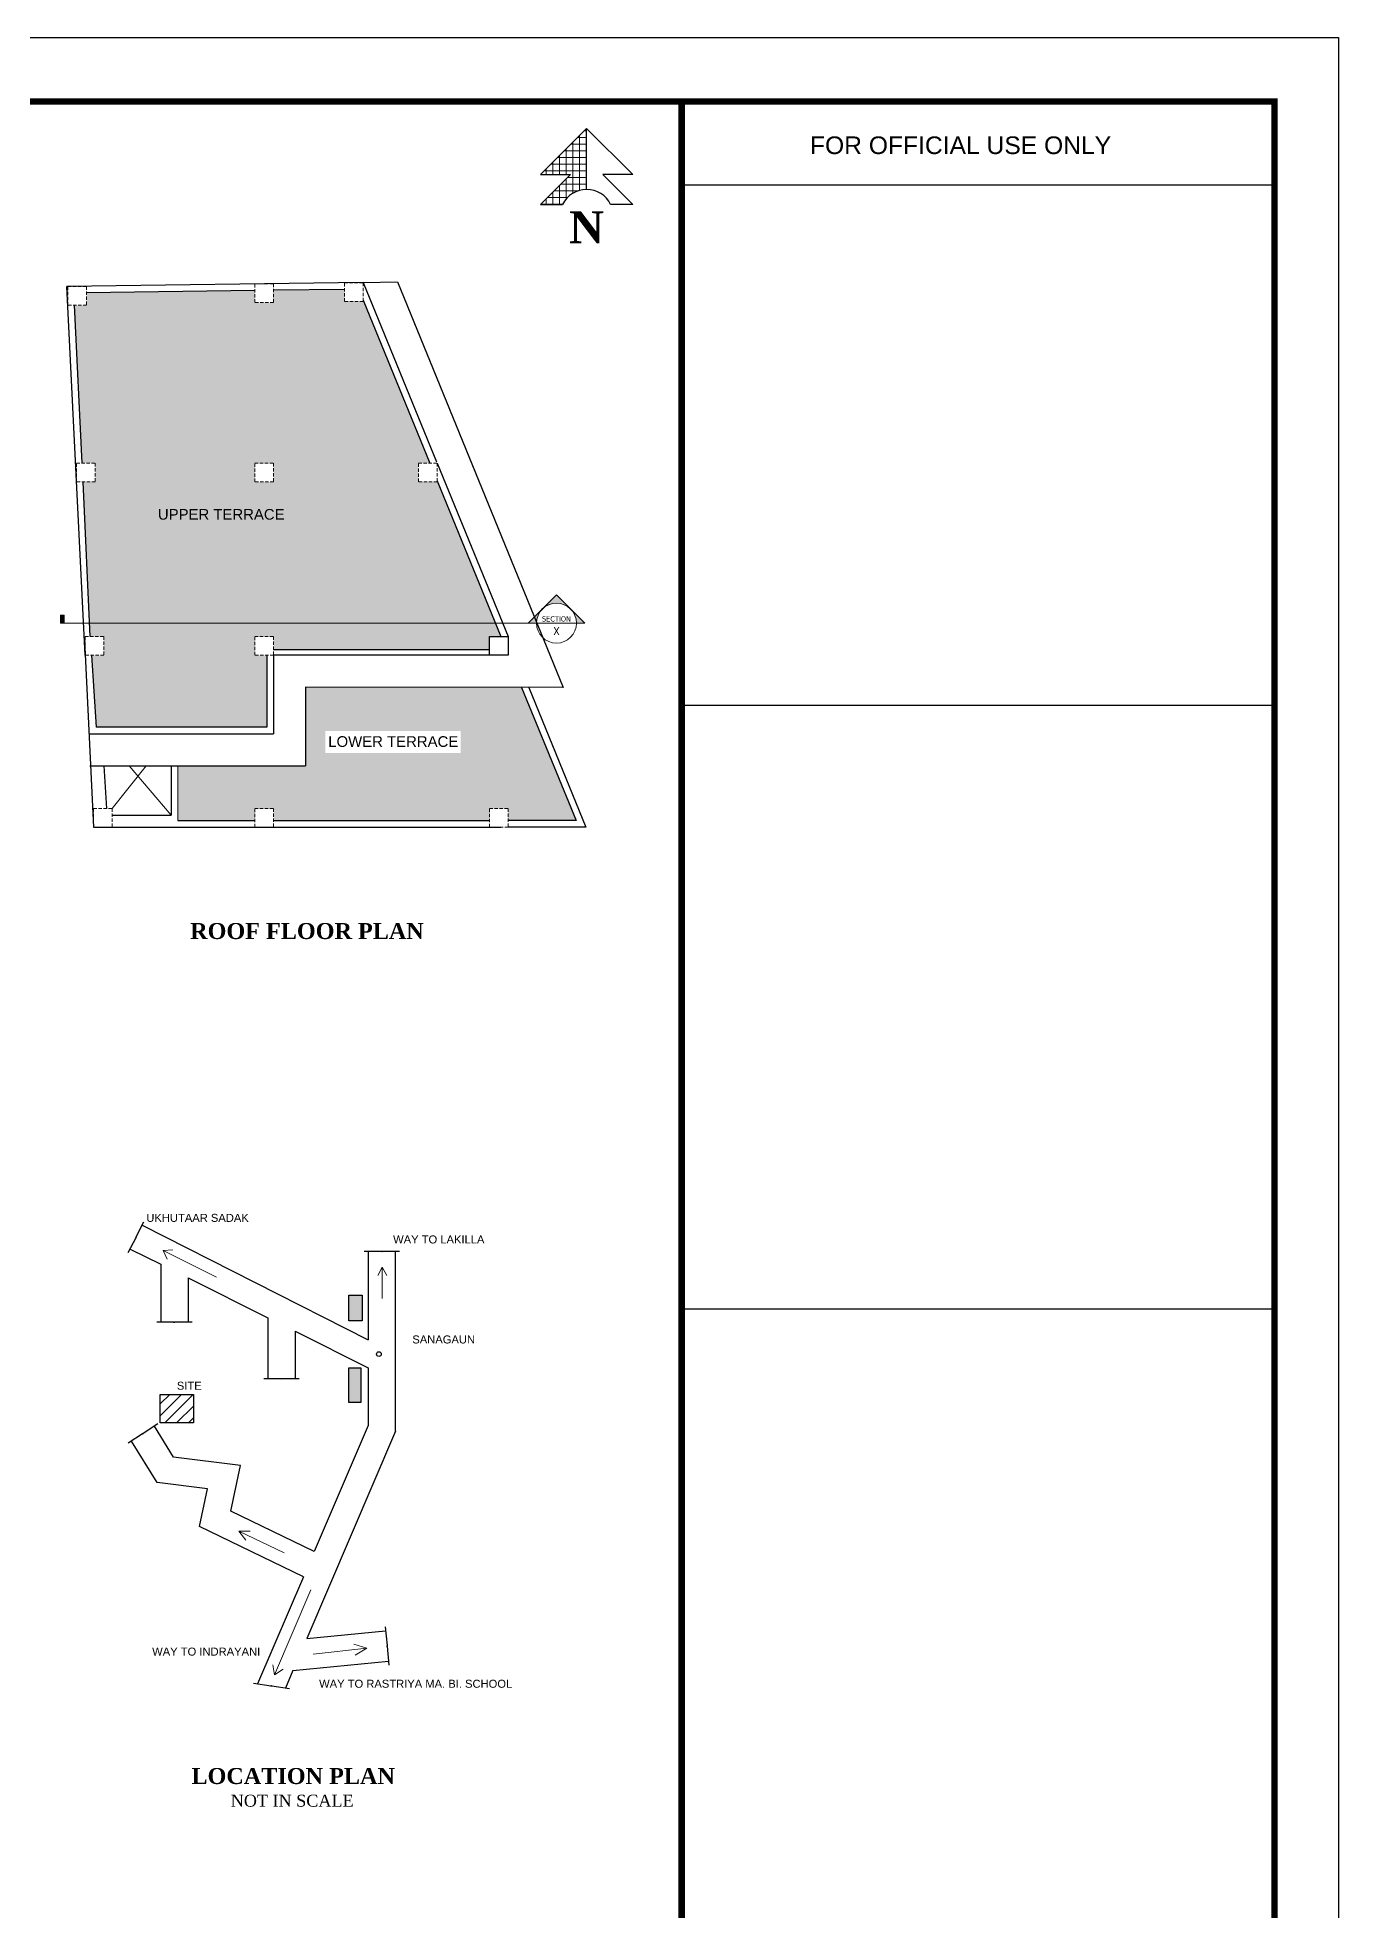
# Model space of a CAD drawing. Header units: inches. Extents: x -4737 to 13205, y 2479 to 13285.
# Drawn here: x 4736 to 5712, y 9914 to 11319 of the extents above; entities that cross this region are included whole.
import ezdxf
from ezdxf.enums import TextEntityAlignment as Align

# ---------------------------------------------------------------- set-up
doc = ezdxf.new("R2010")
doc.units = ezdxf.units.IN
doc.header["$MEASUREMENT"] = 0
doc.linetypes.add('HIDDEN', pattern=[0.375, 0.25, -0.125])
doc.linetypes.add('HIDDEN2', pattern=[0.1875, 0.125, -0.0625])
for name, color, linetype, lineweight in [('DW-SEC', 24, 'Continuous', 25), ('hatch-.09', 8, 'Continuous', 9), ('hatch-.09 @ 1', 8, 'Continuous', 9), ('hatch-.09 @ 96', 8, 'Continuous', 9), ('Label', 7, 'Continuous', 13), ('ns_DIMS', 1, 'Continuous', 0), ('ns_DIMS @ 1', 1, 'Continuous', 0), ('ns_TEXT', 7, 'Continuous', 13), ('road', 129, 'Continuous', 25), ('Text', 7, 'Continuous', 13), ('WALL', 12, 'Continuous', 30), ('wall2', 1, 'Continuous', 15)]:
    doc.layers.add(name, color=color, linetype=linetype, lineweight=lineweight)
doc.layers.add('ELEVATION', color=3, linetype='Continuous')
doc.styles.add('dim', font='arial.ttf', dxfattribs={"height": 7})
doc.styles.get("Standard").update_dxf_attribs({"font": 'arial.ttf'})
doc.styles.add('Tahoma', font='tahoma.ttf')
doc.styles.add('titles', font='arial.ttf')
pattern_1 = [(0, (-154.8457, 5929.123), (0, 4.125), [3, -1.125]), (90, (-154.8457, 5929.123), (-4.125, 3e-16), [3, -1.125])]

# ---------------------------------------------------------------- blocks, each defined once
blk = doc.blocks.new('*U53')
h = blk.add_hatch(color=256)
edge = h.paths.add_edge_path()
edge.add_line((-0.313, 0), (-0.442, 0))
edge.add_line((-0.442, 0), (0, 0.442))
edge.add_line((0, 0.442), (0.442, 0))
edge.add_line((0.442, 0), (0.312, 0))
edge.add_arc((0, 0), 0.312, 360, 540)
blk.add_hatch(color=256).paths.add_polyline_path([(-7.747, 0.125), (-7.691, 0.125), (-7.691, 0), (-7.747, 0)])
at = {"linetype": 'HIDDEN2', "ltscale": 100}
blk.add_line((-0.313, 0), (-7.747, 0), dxfattribs=at)
blk.add_line((-0.313, 0), (0.312, 0))
blk.add_lwpolyline([(-0.313, 0), (-0.442, 0), (0, 0.442), (0.442, 0), (0.312, 0, 1)], format="xyb", close=True)
blk.add_lwpolyline([(-7.747, 0.125), (-7.691, 0.125), (-7.691, 0), (-7.747, 0)], close=True)
blk.add_circle((0, 0), 0.312)
at = {"style": 'Tahoma', "flags": 8}
blk.add_attdef('VIEWNUMBER', text='', height=0.125, dxfattribs=at).set_placement((0, 0), align=Align.BOTTOM_CENTER)
blk.add_attdef('SHEETNUMBER', text='', height=0.125, dxfattribs=at).set_placement((0, -0.063), align=Align.TOP_CENTER)
blk = doc.blocks.new('SDEGH')
at = {"layer": 'Text'}
h = blk.add_hatch(dxfattribs=at)
h.set_pattern_fill('NET', color=256, scale=40, style=0)
h.set_pattern_definition([(0, (43922.391, -13181.093), (0, 5), []), (90, (43922.391, -13181.093), (-5, 3e-16), [])])
h.paths.add_polyline_path([(52300.8, -9226.1), (52266.3, -9260.6), (52288.8, -9260.6), (52266.3, -9283.1), (52282.8, -9283.1, -0.284572), (52300.8, -9272)])
blk.add_line((52300.8, -9226.1), (52300.8, -9272), dxfattribs=at)
at = {"layer": 'WALL'}
for p, q in [((52266.3, -9260.6), (52300.8, -9226.1)), ((52335.4, -9260.6), (52300.8, -9226.1)), ((52266.3, -9260.6), (52288.8, -9260.6)), ((52266.3, -9283.1), (52288.8, -9260.6)), ((52335.4, -9260.6), (52312.9, -9260.6)), ((52335.4, -9283.1), (52312.9, -9260.6)), ((52266.3, -9283.1), (52282.8, -9283.1)), ((52335.4, -9283.1), (52318.8, -9283.1))]:
    blk.add_line(p, q, dxfattribs=at)
blk.add_arc((52300.8, -9292), 20.1, 26.4605, 153.5395, dxfattribs=at)
at = {"layer": 'Defpoints', "insert": (52287.7, -9288.2), "char_height": 24, "width": 23.16, "attachment_point": 1}
blk.add_mtext('{\\fTimes New Roman|b1|i0|c0|p18;N}', dxfattribs=at)
blk = doc.blocks.new('*U1643')
at = {"layer": 'hatch-.09 @ 1'}
h = blk.add_hatch(dxfattribs=at)
h.set_pattern_fill('ANGLE', color=256, scale=15)
h.set_pattern_definition(pattern_1)
h.paths.add_polyline_path([(4775, 10879.6), (4775.5, 10869.5), (4785.7, 10869.5), (4785.7, 10855.5), (4776.6, 10855.5), (4779.9, 10801.5), (4908, 10801.5), (4908, 10855.5), (4899, 10855.5), (4899, 10869.5), (4913, 10869.5), (4913, 10859.7), (5074.9, 10859.5), (5074.9, 10869.5), (5083.5, 10869.5), (5079.3, 10879.6)])
at = {"layer": 'hatch-.09 @ 96'}
h = blk.add_hatch(dxfattribs=at)
h.set_pattern_fill('ANGLE', color=256, scale=15)
h.set_pattern_definition(pattern_1)
h.paths.add_polyline_path([(4775, 10879.6), (4775.5, 10869.5), (4785.7, 10869.5), (4785.7, 10855.5), (4776.6, 10855.5), (4779.9, 10801.5), (4908, 10801.5), (4908, 10855.5), (4899, 10855.5), (4899, 10869.5), (4913, 10869.5), (4913, 10859.7), (5074.9, 10859.5), (5074.9, 10869.5), (5083.5, 10869.5), (5079.3, 10879.6)])
blk = doc.blocks.new('*U1644')
at = {"layer": 'hatch-.09 @ 1'}
h = blk.add_hatch(dxfattribs=at)
h.set_pattern_fill('ANGLE', color=256, scale=15)
h.set_pattern_definition(pattern_1)
h.paths.add_polyline_path([(4772.8, 11127.2), (4772.8, 11118), (4763.8, 11118), (4769.6, 10999.5), (4779.3, 10999.5), (4779.3, 10985.5), (4770.3, 10985.5), (4775, 10879.6), (5079.3, 10879.6), (5036, 10985.5), (5021.7, 10985.5), (5021.7, 10999.5), (5030.3, 10999.5), (4980.7, 11120.9), (4966.3, 11120.9), (4966.3, 11129.9), (4913, 11129.2), (4913, 11120), (4899, 11120), (4899, 11129)])
h.paths.add_polyline_path([(4899, 10999.5), (4913, 10999.5), (4913, 10985.5), (4899, 10985.5)], flags=16)
h.paths.add_polyline_path([(4824.1, 10952.7), (4923.1, 10952.7), (4923.1, 10969.1), (4824.1, 10969.1)], flags=24)
at = {"layer": 'hatch-.09 @ 96'}
h = blk.add_hatch(dxfattribs=at)
h.set_pattern_fill('ANGLE', color=256, scale=15)
h.set_pattern_definition(pattern_1)
h.paths.add_polyline_path([(4772.8, 11127.2), (4772.8, 11118), (4763.8, 11118), (4769.6, 10999.5), (4779.3, 10999.5), (4779.3, 10985.5), (4770.3, 10985.5), (4775, 10879.6), (5079.3, 10879.6), (5036, 10985.5), (5021.7, 10985.5), (5021.7, 10999.5), (5030.3, 10999.5), (4980.7, 11120.9), (4966.3, 11120.9), (4966.3, 11129.9), (4913, 11129.2), (4913, 11120), (4899, 11120), (4899, 11129)])
h.paths.add_polyline_path([(4899, 10999.5), (4913, 10999.5), (4913, 10985.5), (4899, 10985.5)], flags=16)
h.paths.add_polyline_path([(4824.1, 10952.7), (4923.1, 10952.7), (4923.1, 10969.1), (4824.1, 10969.1)], flags=24)

msp = doc.modelspace()

# ---------------------------------------------------------------- hatches: boundary and pattern name
at = {"layer": 'DW-SEC'}
h = msp.add_hatch(dxfattribs=at)
h.set_pattern_fill('ANSI31', color=256, scale=50)
h.set_pattern_definition([(45, (-116674.6534, 22876.4307), (-4.41941738, 4.41941738), [])])
h.paths.add_polyline_path([(4853, 10279.8), (4853, 10301.1), (4828.1, 10301.1), (4828.1, 10279.8)])
at = {"layer": 'ELEVATION'}
h = msp.add_hatch(dxfattribs=at)
h.set_pattern_fill('SWAMP', color=256, scale=2)
h.set_pattern_definition([(0, (-74198.8467, 14207.688), (1, 1.732050806), [0.25, -1.75]), (90, (-74198.7217, 14207.6881), (-1, 1.732050806), [0.125, -3.33910161]), (90, (-74198.6905, 14207.6881), (-1, 1.732050806), [0.1, -3.36410161]), (90, (-74198.753, 14207.6881), (-1, 1.732050806), [0.1, -3.36410161]), (60, (-74198.6592, 14207.688), (-1, 1.732050807), [0.08, -1.92]), (120, (-74198.7842, 14207.688), (-2, 8e-10), [0.08, -1.92])])
h.paths.add_polyline_path([(4978.5, 10321.1), (4969.4, 10321.1), (4969.4, 10295.2), (4978.5, 10295.2)])
h.paths.add_polyline_path([(4979.5, 10375.6), (4969.5, 10375.6), (4969.5, 10356.3), (4979.5, 10356.3)])
at = {"layer": 'hatch-.09'}
h = msp.add_hatch(dxfattribs=at)
h.set_pattern_fill('ANGLE', color=256, scale=15)
h.set_pattern_definition([(0, (674.655, 5929.123), (0, 4.125), [3, -1.125]), (90, (674.655, 5929.123), (-4.125, 3e-16), [3, -1.125])])
h.paths.add_polyline_path([(4951.9, 10782.3), (5053.4, 10782.3), (5053.4, 10798.8), (4951.9, 10798.8)], flags=16)
h.paths.add_polyline_path([(5099, 10831.4), (4937, 10831.6), (4937, 10772.6), (4841.3, 10772.5), (4841.3, 10731.5), (4899, 10731.5), (4899, 10740.5), (4913, 10740.5), (4913, 10731.5), (5074.9, 10731.5), (5074.9, 10740.5), (5088.9, 10740.5), (5088.9, 10731.5), (5139.9, 10731.5)])

# ---------------------------------------------------------------- linework, layer by layer
for p, q in [((5219.1, 11208.4), (5663.7, 11208.4)), ((5219.1, 10818.1), (5663.7, 10818.1)), ((5219.1, 10365.3), (5663.7, 10365.3))]:
    msp.add_line(p, q)
msp.add_lwpolyline([(2536.9, 9073.8), (2536.9, 11318.8), (5711.7, 11318.8), (5711.7, 9073.8)], close=True)
at = {"const_width": 4.8}
msp.add_lwpolyline([(5663.7, 9121.8), (5663.7, 11270.8), (2680.9, 11270.8), (2680.9, 9121.8)], close=True, dxfattribs=at)
msp.add_lwpolyline([(5219.1, 9121.8), (5219.1, 11270.8)], dxfattribs=at)
at = {"layer": 'ELEVATION'}
for points in [[(4979.5, 10356.3), (4969.5, 10356.3), (4969.5, 10375.6), (4979.5, 10375.6)], [(4969.4, 10321.1), (4978.5, 10321.1), (4978.5, 10295.2), (4969.4, 10295.2)]]:
    msp.add_lwpolyline(points, close=True, dxfattribs=at)
msp.add_circle((4992, 10331.4), 1.78, dxfattribs=at)
at = {"layer": 'ns_DIMS', "linetype": 'HIDDEN', "ltscale": 10}
msp.add_line((5035.7, 10999.5), (5035.7, 10985.5), dxfattribs=at)
at = {"layer": 'ns_DIMS'}
for p, q in [((4830.2, 10409), (4837.5, 10409.7)), ((4830.2, 10409), (4870.3, 10389)), ((4830.2, 10409), (4833.2, 10402.5)), ((4994.6, 10396.7), (4991.2, 10390.4)), ((4994.6, 10373), (4994.6, 10396.7)), ((4994.6, 10396.7), (4997.9, 10390.4)), ((4920.9, 10182.3), (4886.9, 10198.7)), ((4886.9, 10198.7), (4895.6, 10198.7)), ((4886.9, 10198.7), (4892.3, 10191.9)), ((4941.1, 10154.7), (4913.7, 10090.8)), ((4983, 10110.9), (4973.3, 10114)), ((4942.7, 10106.5), (4983, 10110.9)), ((4983, 10110.9), (4974.2, 10105.7)), ((4913.7, 10090.8), (4912.4, 10098.5)), ((4913.7, 10090.8), (4920.2, 10095.2))]:
    msp.add_line(p, q, dxfattribs=at)
at = {"layer": 'ns_DIMS', "linetype": 'HIDDEN', "ltscale": 10}
for points in [[(4758.8, 11132), (4772.8, 11132), (4772.8, 11118), (4758.8, 11118)], [(4899, 11134), (4913, 11134), (4913, 11120), (4899, 11120)], [(4966.3, 11134.9), (4980.3, 11134.9), (4980.3, 11120.9), (4966.3, 11120.9)], [(4765.3, 10999.5), (4779.3, 10999.5), (4779.3, 10985.5), (4765.3, 10985.5)], [(4899, 10999.5), (4913, 10999.5), (4913, 10985.5), (4899, 10985.5)], [(5021.7, 10999.5), (5035.7, 10999.5), (5035.7, 10985.5), (5021.7, 10985.5)], [(4771.7, 10869.5), (4785.7, 10869.5), (4785.7, 10855.5), (4771.7, 10855.5)], [(4899, 10869.5), (4913, 10869.5), (4913, 10855.5), (4899, 10855.5)], [(4778.1, 10740.5), (4792.1, 10740.5), (4792.1, 10726.5), (4778.1, 10726.5)], [(4899, 10740.5), (4913, 10740.5), (4913, 10726.5), (4899, 10726.5)], [(5074.9, 10740.5), (5088.9, 10740.5), (5088.9, 10726.5), (5074.9, 10726.5)]]:
    msp.add_lwpolyline(points, close=True, dxfattribs=at)
at = {"layer": 'road'}
for p, q in [((4814.5, 10428), (4984.1, 10342.2)), ((4805.5, 10410.2), (4828.4, 10398.8)), ((4828.4, 10398.8), (4828.4, 10355.3)), ((4984.1, 10408.5), (4984.1, 10342.2)), ((5004.6, 10273.7), (5004.6, 10408.5)), ((4849, 10388.5), (4908.7, 10358.7)), ((4849, 10388.5), (4849, 10355.3)), ((4908.7, 10358.7), (4908.7, 10312.8)), ((4929.3, 10348.5), (4984.1, 10321.2)), ((4929.3, 10348.5), (4929.3, 10312.8)), ((4984.1, 10321.2), (4984.1, 10277.9)), ((4838, 10254.2), (4823.7, 10277.3)), ((5004.6, 10273.7), (4937.9, 10118.2)), ((4984.1, 10277.9), (4943.5, 10183.4)), ((4825.7, 10235.1), (4806.4, 10266.1)), ((4888.2, 10247.9), (4838, 10254.2)), ((4880.9, 10213.6), (4888.2, 10247.9)), ((4863.6, 10230.3), (4825.7, 10235.1)), ((4857.5, 10202.1), (4863.6, 10230.3)), ((4943.5, 10183.4), (4880.9, 10213.6)), ((4935.4, 10164.5), (4857.5, 10202.1)), ((4935.4, 10164.5), (4900.9, 10084.1)), ((4937.9, 10118.2), (4997.1, 10124)), ((4927.6, 10094.2), (4999.3, 10101.1)), ((4927.6, 10094.2), (4921.9, 10080.9))]:
    msp.add_line(p, q, dxfattribs=at)
for points in [[(4804.1, 10407.5), (4809.9, 10418.9), (4810.2, 10418.9), (4809.7, 10419.4), (4810.1, 10419.4), (4815.8, 10430.7)], [(4981.1, 10408.5), (4994.1, 10408.5), (4994.2, 10408.2), (4994.5, 10408.9), (4994.6, 10408.5), (5007.6, 10408.5)], [(4852, 10355.3), (4838.9, 10355.3), (4838.8, 10355.6), (4838.6, 10354.9), (4838.4, 10355.3), (4825.4, 10355.3)], [(4932.3, 10312.8), (4919.2, 10312.8), (4919.1, 10313.2), (4918.9, 10312.5), (4918.7, 10312.8), (4905.7, 10312.8)], [(4826.2, 10279), (4815.3, 10271.9), (4815, 10272.1), (4815.1, 10271.4), (4814.8, 10271.6), (4803.9, 10264.5)], [(4996.8, 10127), (4998.2, 10112.8), (4997.8, 10112.6), (4998.5, 10112.5), (4998.2, 10112.3), (4999.6, 10098.1)], [(4924.9, 10080.4), (4911.7, 10082.4), (4911.6, 10082.8), (4911.2, 10082.2), (4911.2, 10082.5), (4898, 10084.5)]]:
    msp.add_lwpolyline(points, dxfattribs=at)
at = {"layer": 'WALL'}
for p, q in [((4980.3, 11135.1), (4758.1, 11132)), ((4771.7, 10855.5), (4758.1, 11132)), ((4899, 11129), (4772.8, 11127.2)), ((4966.3, 11129.9), (4913, 11129.2)), ((4980.3, 11135.1), (5006, 11135.5)), ((4980.3, 11135.1), (5035.3, 11000.5)), ((5006, 11135.5), (5130.3, 10831.4)), ((4769.6, 10999.5), (4763.8, 11118)), ((4980.3, 11121.9), (5030.3, 10999.5)), ((5035.7, 10999.5), (5088.9, 10869.5)), ((4775.5, 10869.5), (4770.3, 10985.5)), ((5035.7, 10986.3), (5083.5, 10869.5)), ((4771.2, 10866.5), (4778.1, 10726.5)), ((5074.9, 10859.5), (4913, 10859.7)), ((4776.6, 10855.5), (4779.9, 10801.5)), ((4908, 10855.5), (4908, 10801.5)), ((5079.9, 10855.5), (4913, 10855.7)), ((4913, 10855.5), (4913, 10796.6)), ((5130.3, 10831.4), (4937, 10831.6)), ((4937, 10831.6), (4937, 10772.6)), ((5099, 10831.4), (5139.9, 10731.5)), ((5104.4, 10831.4), (5147.3, 10726.5)), ((4774.6, 10796.5), (4913, 10796.6)), ((4908, 10801.5), (4779.9, 10801.5)), ((4775.2, 10772.5), (4937, 10772.6)), ((4785.7, 10772.5), (4787.7, 10740.5)), ((4836.3, 10772.5), (4836.3, 10735.5)), ((4792.1, 10735.5), (4836.3, 10735.5)), ((4778.1, 10726.5), (5083.5, 10726.5)), ((4841.3, 10731.5), (4899, 10731.5)), ((4913, 10731.5), (5074.9, 10731.5)), ((5139.9, 10731.5), (5088.9, 10731.5)), ((5147.3, 10726.5), (5088.9, 10726.5))]:
    msp.add_line(p, q, dxfattribs=at)
for points in [[(5074.9, 10869.5), (5088.9, 10869.5), (5088.9, 10855.5), (5074.9, 10855.5)], [(4828.1, 10301.1), (4853, 10301.1), (4853, 10279.8), (4828.1, 10279.8)]]:
    msp.add_lwpolyline(points, close=True, dxfattribs=at)
at = {"layer": 'wall2'}
for p, q in [((4792.1, 10740.5), (4817.4, 10772.5)), ((4804.7, 10772.5), (4836.3, 10735.5)), ((4841.3, 10731.5), (4841.3, 10772.5)), ((4836.3, 10726.5), (4836.3, 10726.5))]:
    msp.add_line(p, q, dxfattribs=at)

# ---------------------------------------------------------------- block references
at = {"layer": 'hatch-.09'}
for name in ['*U1644', '*U1643']:
    msp.add_blockref(name, (0, 0), dxfattribs=at)
at = {"layer": 'ns_DIMS @ 1'}
ref = msp.add_blockref('*U53', (5125.2, 10879.6), dxfattribs=dict(at, xscale=48, yscale=48, zscale=48))
ref.add_attrib('VIEWNUMBER', 'SECTION', dxfattribs={"layer": '0', "height": 4, "style": 'Tahoma'}).set_placement((5125.2, 10879.6), align=Align.BOTTOM_CENTER)
ref.add_attrib('SHEETNUMBER', 'X', dxfattribs={"layer": '0', "height": 6, "style": 'Tahoma'}).set_placement((5125.2, 10876.6), align=Align.TOP_CENTER)
at = {"layer": 'WALL'}
msp.add_blockref('SDEGH', (-47153, 20476.7), dxfattribs=at)

# ---------------------------------------------------------------- texts
at = {"insert": (5315.3, 11244.6), "char_height": 13.228, "attachment_point": 1, "style": 'titles'}
msp.add_mtext('FOR OFFICIAL USE ONLY', dxfattribs=at)
at = {"layer": 'Label', "color": 5, "linetype": 'ByBlock', "char_height": 8, "width": 128.158, "attachment_point": 2, "style": 'dim'}
for s, insert in [('UPPER TERRACE', (4873.8, 10965.2)), ('LOWER TERRACE', (5002.8, 10794.8))]:
    msp.add_mtext(s, dxfattribs=dict(at, insert=insert))
at = {"layer": 'ns_TEXT', "char_height": 14.4, "attachment_point": 1}
for s, width, heights, insert in [('\\pi101.08881;{\\fTimes New Roman|b1|i0|c0|p18;\\H0.83333x;ROOF FLOOR PLAN}', 373.082, [22.1], (4749.4, 10654.7)), ('\\pi113.65041;{\\fTimes New Roman|b1|i0|c0|p18;\\H0.83333x;LOCATION PLAN\\fTimes New Roman|b0|i0|c0|p18;\\H1.2x;\\P\\pi143.13306;\\H0.625x;NOT IN SCALE}', 376.026, [72.6], (4737.8, 10021))]:
    msp.add_mtext_dynamic_manual_height_columns(s, width=width, gutter_width=72, heights=heights, dxfattribs=dict(at, insert=insert))
at = {"layer": 'ns_TEXT', "char_height": 6, "attachment_point": 1}
for s, insert, width in [('UKHUTAAR SADAK', (4817.6, 10436.6), 87.324), ('WAY TO LAKILLA', (5002.7, 10420.4), 73.957), ('SANAGAUN', (5017.1, 10345.4), 64.994), ('SITE', (4840.5, 10310.7), 21.74), ('WAY TO INDRAYANI ', (4822, 10111.3), 108.771), ('WAY TO RASTRIYA MA. BI. SCHOOL', (4947.2, 10087.2), 155.587)]:
    msp.add_mtext(s, dxfattribs=dict(at, insert=insert, width=width))

doc.saveas('drawing.dxf')
